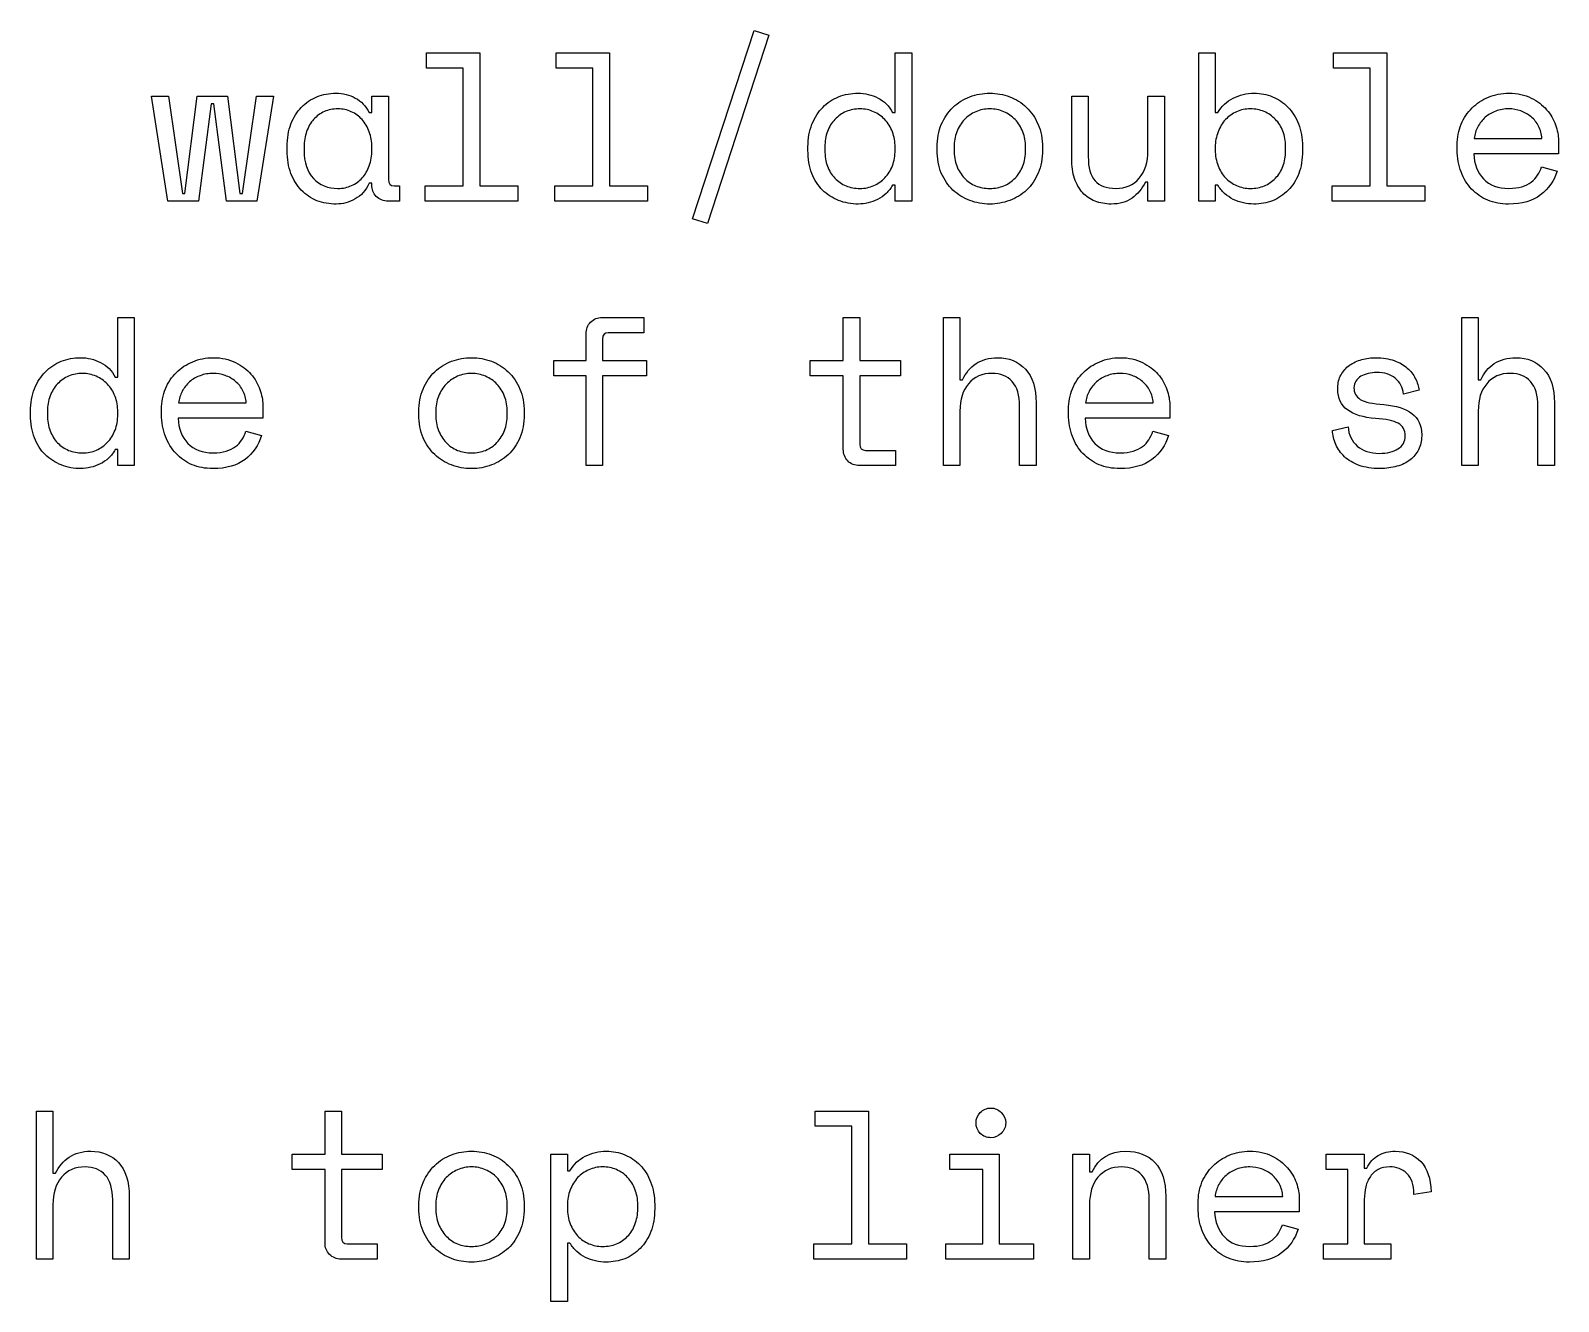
# Model space of a CAD drawing. Extents: x 0 to 841, y 0 to 662.
# Drawn here: x 300.29 to 330.84, y 626.25 to 651.68 of the extents above; entities that cross this region are included whole.
import ezdxf

# ---------------------------------------------------------------- set-up
doc = ezdxf.new("R2010")
doc.units = 0
doc.layers.get('0').update_dxf_attribs({"linetype": 'CONTINUOUS'})

msp = doc.modelspace()

# ---------------------------------------------------------------- linework, layer by layer
at = {"color": 7}
for points in [[(314.757801, 651.676331), (315.054134, 651.583197), (313.822234, 647.815532), (313.521668, 647.908665)], [(308.179202, 648.569065), (308.941202, 648.569065), (308.941202, 650.922798), (308.204602, 650.922798), (308.204602, 651.227598), (309.271402, 651.227598), (309.271402, 648.569065), (310.033402, 648.569065), (310.033402, 648.264265), (308.179202, 648.264265)], [(310.770002, 648.569065), (311.532002, 648.569065), (311.532002, 650.922798), (310.795402, 650.922798), (310.795402, 651.227598), (311.862201, 651.227598), (311.862201, 648.569065), (312.624201, 648.569065), (312.624201, 648.264265), (310.770002, 648.264265)], [(326.314771, 648.569065), (327.076771, 648.569065), (327.076771, 650.922798), (326.340171, 650.922798), (326.340171, 651.227598), (327.406971, 651.227598), (327.406971, 648.569065), (328.168971, 648.569065), (328.168971, 648.264265), (326.314771, 648.264265)], [(304.813703, 648.264265), (304.204103, 648.264265), (303.950104, 650.211598), (303.899304, 650.211598), (303.645304, 648.264265), (303.035704, 648.264265), (302.705504, 650.363998), (303.04417, 650.363998), (303.32357, 648.416665), (303.37437, 648.416665), (303.619904, 650.363998), (304.229503, 650.363998), (304.475037, 648.416665), (304.525837, 648.416665), (304.805237, 650.363998), (305.143903, 650.363998)], [(329.849604, 650.109998)], [(306.43507, 648.518265)], [(316.874467, 648.518265)], [(319.469499, 648.518265)], [(324.680705, 648.518265)], [(303.941637, 644.818333)], [(322.077206, 644.818333)], [(326.750804, 644.530466)], [(301.329671, 643.2266)], [(309.106302, 643.2266)]]:
    msp.add_lwpolyline(points, close=True, dxfattribs=at)
for points in [[(317.5264, 650.033798), (317.5772, 650.033798), (317.5772, 651.227598), (317.9074, 651.227598), (317.9074, 648.264265), (317.5772, 648.264265), (317.5772, 648.585998)], [(323.977972, 648.264265), (323.647772, 648.264265), (323.647772, 651.227598), (323.977972, 651.227598), (323.977972, 650.033798), (324.028772, 650.033798)], [(307.061603, 650.033798), (307.112403, 650.033798), (307.112403, 650.363998), (307.442603, 650.363998), (307.442603, 648.696065)], [(321.107773, 649.110931), (321.107773, 650.363998), (321.437972, 650.363998), (321.437972, 649.153265)], [(322.631772, 650.363998), (322.961972, 650.363998), (322.961972, 648.264265), (322.631772, 648.264265), (322.631772, 648.645265), (322.580972, 648.645265)], [(322.631772, 649.271798), (322.631772, 650.363998)], [(305.41907, 649.280265), (305.41907, 649.347998)], [(305.757736, 649.347998), (305.757736, 649.280265)], [(307.112403, 649.288731), (307.112403, 649.339531)], [(315.833067, 649.280265), (315.833067, 649.347998)], [(316.171734, 649.347998), (316.171734, 649.280265)], [(317.5772, 649.288731), (317.5772, 649.339531)], [(318.4154, 649.288731), (318.4154, 649.339531)], [(318.754066, 649.339531), (318.754066, 649.288731)], [(320.184933, 649.288731), (320.184933, 649.339531)], [(320.523599, 649.339531), (320.523599, 649.288731)], [(323.977972, 649.339531), (323.977972, 649.288731)], [(325.383438, 649.271798), (325.383438, 649.356465)], [(325.722105, 649.356465), (325.722105, 649.271798)], [(328.81667, 649.288731), (328.81667, 649.390331)], [(330.840203, 649.483465), (330.840203, 649.212531), (329.14687, 649.212531)], [(329.155337, 649.517331), (330.510003, 649.517331)], [(330.501537, 648.950065), (330.814803, 648.865398)], [(307.112403, 648.619865), (307.061603, 648.619865)], [(307.112403, 648.594465), (307.112403, 648.619865)], [(307.556903, 648.569065), (307.662736, 648.569065), (307.662736, 648.264265), (307.438369, 648.264265)], [(317.5772, 648.585998), (317.5264, 648.585998)], [(324.028772, 648.585998), (323.977972, 648.585998), (323.977972, 648.264265)], [(301.981604, 644.742133), (302.032404, 644.742133), (302.032404, 645.935932), (302.362604, 645.935932), (302.362604, 642.9726), (302.032404, 642.9726), (302.032404, 643.294333)], [(311.722501, 645.935932), (312.552235, 645.935932), (312.552235, 645.631132), (311.841035, 645.631132)], [(315.879634, 645.072333), (316.540034, 645.072333), (316.540034, 645.935932), (316.870233, 645.935932), (316.870233, 645.072333), (317.683033, 645.072333), (317.683033, 644.767533), (316.870233, 644.767533), (316.870233, 643.4044)], [(318.8726, 642.9726), (318.5424, 642.9726), (318.5424, 645.935932), (318.8726, 645.935932), (318.8726, 644.691333), (318.9234, 644.691333)], [(329.23577, 642.9726), (328.90557, 642.9726), (328.90557, 645.935932), (329.23577, 645.935932), (329.23577, 644.691333), (329.28657, 644.691333)], [(310.748835, 645.072333), (311.396535, 645.072333), (311.396535, 645.605732)], [(311.726735, 645.504132), (311.726735, 645.072333), (312.603035, 645.072333), (312.603035, 644.767533), (311.726735, 644.767533), (311.726735, 642.9726), (311.396535, 642.9726), (311.396535, 644.767533), (310.748835, 644.767533), (310.748835, 645.072333)], [(316.540034, 643.3028), (316.540034, 644.767533), (315.879634, 644.767533), (315.879634, 645.072333)], [(326.429071, 644.505066), (326.429071, 644.530466)], [(328.054671, 644.479666), (327.741404, 644.403466)], [(300.288271, 643.988599), (300.288271, 644.056333)], [(300.626938, 644.056333), (300.626938, 643.988599)], [(302.032404, 643.997066), (302.032404, 644.047866)], [(302.908704, 643.997066), (302.908704, 644.098666)], [(304.932237, 644.191799), (304.932237, 643.920866), (303.238904, 643.920866)], [(303.24737, 644.225666), (304.602037, 644.225666)], [(308.052202, 643.997066), (308.052202, 644.047866)], [(308.390869, 644.047866), (308.390869, 643.997066)], [(309.821735, 643.997066), (309.821735, 644.047866)], [(310.160402, 644.047866), (310.160402, 643.997066)], [(318.8726, 644.064799), (318.8726, 642.9726)], [(320.396599, 644.225666), (320.396599, 642.9726), (320.066399, 642.9726), (320.066399, 644.157933)], [(321.044273, 643.997066), (321.044273, 644.098666)], [(323.067805, 644.191799), (323.067805, 643.920866), (321.374472, 643.920866)], [(321.382939, 644.225666), (322.737605, 644.225666)], [(329.23577, 644.064799), (329.23577, 642.9726)], [(330.75977, 644.225666), (330.75977, 642.9726), (330.42957, 642.9726), (330.42957, 644.157933)], [(326.319004, 643.675333), (326.632271, 643.751533)], [(304.59357, 643.6584), (304.906837, 643.573733)], [(322.729139, 643.6584), (323.042405, 643.573733)], [(328.105471, 643.590666), (328.105471, 643.565266)], [(302.032404, 643.294333), (301.981604, 643.294333)], [(316.984533, 643.2774), (317.581433, 643.2774), (317.581433, 642.9726), (316.866, 642.9726)]]:
    msp.add_lwpolyline(points, dxfattribs=at)
at = {"color": 4}
for points in [[(300.737004, 627.097604), (300.406805, 627.097604), (300.406805, 630.060937), (300.737004, 630.060937), (300.737004, 628.816337), (300.787804, 628.816337)], [(305.516436, 629.197337), (306.176836, 629.197337), (306.176836, 630.060937), (306.507036, 630.060937), (306.507036, 629.197337), (307.319836, 629.197337), (307.319836, 628.892537), (306.507036, 628.892537), (306.507036, 627.529404)], [(306.176836, 627.427804), (306.176836, 628.892537), (305.516436, 628.892537), (305.516436, 629.197337)], [(311.024002, 626.250938), (310.693802, 626.250938), (310.693802, 629.197337), (311.024002, 629.197337), (311.024002, 628.867137), (311.074802, 628.867137)], [(321.463372, 627.097604), (321.133173, 627.097604), (321.133173, 629.197337), (321.463372, 629.197337), (321.463372, 628.841737), (321.514172, 628.841737)], [(326.958238, 628.291404), (326.958238, 627.402404), (327.491637, 627.402404), (327.491637, 627.097604), (326.145438, 627.097604), (326.145438, 627.402404), (326.628038, 627.402404), (326.628038, 628.892537), (326.196238, 628.892537), (326.196238, 629.197337)], [(326.196238, 629.197337), (326.958238, 629.197337), (326.958238, 628.917937), (327.009038, 628.917937)], [(300.737004, 628.189804), (300.737004, 627.097604)], [(302.261004, 628.35067), (302.261004, 627.097604), (301.930804, 627.097604), (301.930804, 628.282937)], [(308.052202, 628.12207), (308.052202, 628.17287)], [(308.390869, 628.17287), (308.390869, 628.12207)], [(309.821735, 628.12207), (309.821735, 628.17287)], [(310.160402, 628.17287), (310.160402, 628.12207)], [(311.024002, 628.17287), (311.024002, 628.12207)], [(312.429468, 628.105137), (312.429468, 628.189804)], [(312.768135, 628.189804), (312.768135, 628.105137)], [(321.463372, 628.189804), (321.463372, 627.097604)], [(322.987372, 628.35067), (322.987372, 627.097604), (322.657172, 627.097604), (322.657172, 628.282937)], [(323.635072, 628.12207), (323.635072, 628.22367)], [(325.658605, 628.316804), (325.658605, 628.04587), (323.965272, 628.04587)], [(323.973738, 628.35067), (325.328405, 628.35067)], [(328.295971, 628.443804), (327.948837, 628.393004)], [(325.319938, 627.783404), (325.633205, 627.698737)], [(306.621336, 627.402404), (307.218236, 627.402404), (307.218236, 627.097604), (306.502803, 627.097604)], [(311.074802, 627.419337), (311.024002, 627.419337), (311.024002, 626.250938)]]:
    msp.add_lwpolyline(points, dxfattribs=at)
for points in [[(315.9516, 627.402404), (316.7136, 627.402404), (316.7136, 629.756137), (315.977, 629.756137), (315.977, 630.060937), (317.0438, 630.060937), (317.0438, 627.402404), (317.8058, 627.402404), (317.8058, 627.097604), (315.9516, 627.097604)], [(319.194333, 629.82387)], [(318.5932, 627.402404), (319.329773, 627.402404), (319.329773, 628.892537), (318.6694, 628.892537), (318.6694, 629.197337), (319.659973, 629.197337), (319.659973, 627.402404), (320.345799, 627.402404), (320.345799, 627.097604), (318.5932, 627.097604)], [(324.668005, 628.943337)], [(309.106302, 627.351604)], [(311.726735, 627.351604)]]:
    msp.add_lwpolyline(points, close=True, dxfattribs=at)
at = {"color": 7}
for points in [[(305.702703, 650.139631), (305.793014, 650.232764), (305.897436, 650.30332), (306.01597, 650.351298)], [(306.01597, 650.351298), (306.134503, 650.399276), (306.260092, 650.423264), (306.392736, 650.423264)], [(306.392736, 650.423264), (306.53667, 650.423264), (306.666492, 650.390809), (306.782203, 650.325898)], [(306.782203, 650.325898), (306.900736, 650.263809), (306.993869, 650.166442), (307.061603, 650.033798)], [(316.1294, 650.139631), (316.219711, 650.232764), (316.325545, 650.30332), (316.4469, 650.351298)], [(316.4469, 650.351298), (316.568256, 650.399276), (316.696667, 650.423264), (316.832133, 650.423264)], [(316.832133, 650.423264), (316.976067, 650.423264), (317.110122, 650.390809), (317.2343, 650.325898)], [(317.2343, 650.325898), (317.3613, 650.263809), (317.458667, 650.166442), (317.5264, 650.033798)], [(318.7329, 650.139631), (318.831677, 650.232764), (318.944566, 650.30332), (319.071566, 650.351298)], [(319.071566, 650.351298), (319.198566, 650.399276), (319.331211, 650.423264), (319.469499, 650.423264)], [(319.469499, 650.423264), (319.607788, 650.423264), (319.740433, 650.399276), (319.867433, 650.351298)], [(319.867433, 650.351298), (319.994433, 650.30332), (320.10591, 650.232764), (320.201866, 650.139631)], [(324.028772, 650.033798), (324.102149, 650.160798), (324.203749, 650.256753), (324.333572, 650.321664)], [(324.333572, 650.321664), (324.463394, 650.389398), (324.604505, 650.423264), (324.756905, 650.423264)], [(324.756905, 650.423264), (324.886727, 650.423264), (325.009494, 650.399276), (325.125205, 650.351298)], [(325.125205, 650.351298), (325.240916, 650.30332), (325.342516, 650.234176), (325.430005, 650.143865)], [(329.113004, 650.126931), (329.206137, 650.220064), (329.314793, 650.292031), (329.43897, 650.342831)], [(329.43897, 650.342831), (329.56597, 650.396453), (329.702848, 650.423264), (329.849604, 650.423264)], [(329.849604, 650.423264), (330.021759, 650.423264), (330.169926, 650.390809), (330.294103, 650.325898)], [(330.294103, 650.325898), (330.421103, 650.263809), (330.524114, 650.186198), (330.603137, 650.093065)], [(305.49527, 649.805198), (305.54607, 649.937842), (305.615214, 650.04932), (305.702703, 650.139631)], [(305.948236, 649.898331), (305.88897, 649.83342), (305.842403, 649.752987), (305.808536, 649.657031)], [(306.164136, 650.054965), (306.082292, 650.018276), (306.010325, 649.966065), (305.948236, 649.898331)], [(306.43507, 650.109998), (306.336292, 650.109998), (306.245981, 650.091653), (306.164136, 650.054965)], [(306.701769, 650.050731), (306.619925, 650.090242), (306.531025, 650.109998), (306.43507, 650.109998)], [(306.917669, 649.894098), (306.858403, 649.961831), (306.786436, 650.014042), (306.701769, 650.050731)], [(307.061603, 649.648565), (307.027736, 649.74452), (306.979758, 649.826365), (306.917669, 649.894098)], [(315.9135, 649.800965), (315.967123, 649.936431), (316.039089, 650.04932), (316.1294, 650.139631)], [(316.3707, 649.898331), (316.308611, 649.830598), (316.259222, 649.750165), (316.222534, 649.657031)], [(316.595067, 650.054965), (316.5104, 650.018276), (316.435611, 649.966065), (316.3707, 649.898331)], [(316.874467, 650.109998), (316.775689, 650.109998), (316.682556, 650.091653), (316.595067, 650.054965)], [(317.1454, 650.050731), (317.060733, 650.090242), (316.970422, 650.109998), (316.874467, 650.109998)], [(317.369767, 649.894098), (317.307678, 649.961831), (317.232889, 650.014042), (317.1454, 650.050731)], [(317.522167, 649.648565), (317.485478, 649.74452), (317.434678, 649.826365), (317.369767, 649.894098)], [(318.50004, 649.796731), (318.559324, 649.932198), (318.636944, 650.046498), (318.7329, 650.139631)], [(318.9615, 649.894098), (318.896571, 649.826365), (318.845771, 649.74452), (318.8091, 649.648565)], [(319.190099, 650.050731), (319.102611, 650.014042), (319.026411, 649.961831), (318.9615, 649.894098)], [(319.469499, 650.109998), (319.370722, 650.109998), (319.277588, 650.090242), (319.190099, 650.050731)], [(319.748899, 650.050731), (319.66141, 650.090242), (319.568277, 650.109998), (319.469499, 650.109998)], [(319.977499, 649.894098), (319.912588, 649.961831), (319.836388, 650.014042), (319.748899, 650.050731)], [(320.129899, 649.648565), (320.09321, 649.74452), (320.04241, 649.826365), (319.977499, 649.894098)], [(320.201866, 650.139631), (320.300644, 650.046498), (320.378255, 649.932198), (320.434699, 649.796731)], [(324.181172, 649.894098), (324.119083, 649.826365), (324.069694, 649.74452), (324.033005, 649.648565)], [(324.405538, 650.050731), (324.320872, 650.014042), (324.246083, 649.961831), (324.181172, 649.894098)], [(324.680705, 650.109998), (324.581927, 650.109998), (324.490205, 650.090242), (324.405538, 650.050731)], [(324.955871, 650.054965), (324.871205, 650.091653), (324.779483, 650.109998), (324.680705, 650.109998)], [(325.180238, 649.898331), (325.118149, 649.966065), (325.04336, 650.018276), (324.955871, 650.054965)], [(325.328405, 649.661265), (325.294538, 649.754398), (325.245149, 649.83342), (325.180238, 649.898331)], [(325.430005, 650.143865), (325.520316, 650.053553), (325.590871, 649.942076), (325.641671, 649.809431)], [(328.89287, 649.800965), (328.946493, 649.927965), (329.01987, 650.03662), (329.113004, 650.126931)], [(329.37547, 649.940665), (329.316204, 649.887042), (329.266815, 649.823542), (329.227304, 649.750165)], [(329.587137, 650.063431), (329.508115, 650.035209), (329.437559, 649.994287), (329.37547, 649.940665)], [(329.849604, 650.109998), (329.75647, 650.109998), (329.668981, 650.094476), (329.587137, 650.063431)], [(330.08667, 650.067665), (330.01047, 650.095887), (329.931448, 650.109998), (329.849604, 650.109998)], [(330.294103, 649.949131), (330.234837, 649.999931), (330.165692, 650.039442), (330.08667, 650.067665)], [(330.44227, 649.762865), (330.405581, 649.836242), (330.356192, 649.898331), (330.294103, 649.949131)], [(330.603137, 650.093065), (330.684981, 649.999931), (330.744248, 649.898331), (330.780937, 649.788265)], [(305.41907, 649.347998), (305.41907, 649.520154), (305.44447, 649.672554), (305.49527, 649.805198)], [(305.808536, 649.657031), (305.77467, 649.563898), (305.757736, 649.460887), (305.757736, 649.347998)], [(307.112403, 649.339531), (307.112403, 649.45242), (307.095469, 649.555431), (307.061603, 649.648565)], [(315.833067, 649.347998), (315.833067, 649.517331), (315.859878, 649.66832), (315.9135, 649.800965)], [(316.222534, 649.657031), (316.188667, 649.563898), (316.171734, 649.460887), (316.171734, 649.347998)], [(317.5772, 649.339531), (317.5772, 649.45242), (317.558855, 649.555431), (317.522167, 649.648565)], [(318.4154, 649.339531), (318.4154, 649.511687), (318.443613, 649.664087), (318.50004, 649.796731)], [(318.8091, 649.648565), (318.772411, 649.555431), (318.754066, 649.45242), (318.754066, 649.339531)], [(320.184933, 649.339531), (320.184933, 649.45242), (320.166588, 649.555431), (320.129899, 649.648565)], [(320.434699, 649.796731), (320.493966, 649.664087), (320.523599, 649.511687), (320.523599, 649.339531)], [(324.033005, 649.648565), (323.996316, 649.555431), (323.977972, 649.45242), (323.977972, 649.339531)], [(325.383438, 649.356465), (325.383438, 649.469354), (325.365094, 649.570954), (325.328405, 649.661265)], [(325.641671, 649.809431), (325.695294, 649.676787), (325.722105, 649.525798), (325.722105, 649.356465)], [(328.81667, 649.390331), (328.81667, 649.537087), (328.84207, 649.673965), (328.89287, 649.800965)], [(329.227304, 649.750165), (329.190615, 649.679609), (329.166626, 649.601998), (329.155337, 649.517331)], [(330.510003, 649.517331), (330.504359, 649.607642), (330.481781, 649.689487), (330.44227, 649.762865)], [(330.780937, 649.788265), (330.820448, 649.678198), (330.840203, 649.576598), (330.840203, 649.483465)], [(305.49527, 648.818832), (305.44447, 648.951476), (305.41907, 649.105287), (305.41907, 649.280265)], [(305.757736, 649.280265), (305.757736, 649.040376), (305.819825, 648.852698), (305.944003, 648.717232)], [(307.061603, 648.971231), (307.095469, 649.067187), (307.112403, 649.17302), (307.112403, 649.288731)], [(315.909267, 648.818832), (315.858467, 648.954298), (315.833067, 649.108109), (315.833067, 649.280265)], [(316.171734, 649.280265), (316.171734, 649.161731), (316.188667, 649.055898), (316.222534, 648.962765)], [(317.522167, 648.971231), (317.558855, 649.067187), (317.5772, 649.17302), (317.5772, 649.288731)], [(318.50004, 648.823065), (318.443613, 648.958531), (318.4154, 649.113754), (318.4154, 649.288731)], [(318.754066, 649.288731), (318.754066, 649.170198), (318.772411, 649.062954), (318.8091, 648.966998)], [(320.129899, 648.966998), (320.166588, 649.062954), (320.184933, 649.170198), (320.184933, 649.288731)], [(320.523599, 649.288731), (320.523599, 649.113754), (320.493966, 648.958531), (320.434699, 648.823065)], [(322.458205, 648.721465), (322.573917, 648.859754), (322.631772, 649.043198), (322.631772, 649.271798)], [(323.977972, 649.288731), (323.977972, 649.17302), (323.996316, 649.067187), (324.033005, 648.971231)], [(325.328405, 648.958531), (325.365094, 649.051665), (325.383438, 649.156087), (325.383438, 649.271798)], [(325.722105, 649.271798), (325.722105, 649.099643), (325.696705, 648.947243), (325.645905, 648.814598)], [(328.89287, 648.848465), (328.84207, 648.981109), (328.81667, 649.127865), (328.81667, 649.288731)], [(306.921903, 648.729932), (306.981169, 648.797665), (307.027736, 648.878098), (307.061603, 648.971231)], [(316.222534, 648.962765), (316.259222, 648.869632), (316.308611, 648.789198), (316.3707, 648.721465)], [(317.369767, 648.729932), (317.434678, 648.797665), (317.485478, 648.878098), (317.522167, 648.971231)], [(318.8091, 648.966998), (318.845771, 648.873865), (318.896571, 648.793432), (318.9615, 648.725698)], [(319.977499, 648.725698), (320.04241, 648.793432), (320.09321, 648.873865), (320.129899, 648.966998)], [(321.162806, 648.717232), (321.126117, 648.83012), (321.107773, 648.961354), (321.107773, 649.110931)], [(321.437972, 649.153265), (321.437972, 648.933132), (321.483128, 648.772265), (321.573439, 648.670665)], [(324.033005, 648.971231), (324.069694, 648.878098), (324.119083, 648.797665), (324.181172, 648.729932)], [(325.180238, 648.721465), (325.245149, 648.786376), (325.294538, 648.865398), (325.328405, 648.958531)], [(329.14687, 649.212531), (329.155337, 649.003687), (329.220248, 648.835765), (329.341604, 648.708765)], [(330.421103, 648.780732), (330.45497, 648.834354), (330.481781, 648.890798), (330.501537, 648.950065)], [(305.702703, 648.480165), (305.615214, 648.573298), (305.54607, 648.686187), (305.49527, 648.818832)], [(305.944003, 648.717232), (306.071003, 648.584587), (306.234692, 648.518265), (306.43507, 648.518265)], [(306.706003, 648.573298), (306.790669, 648.609987), (306.862636, 648.662198), (306.921903, 648.729932)], [(307.061603, 648.619865), (306.993869, 648.478754), (306.899325, 648.374332), (306.777969, 648.306598)], [(307.442603, 648.696065), (307.442603, 648.611398), (307.480703, 648.569065), (307.556903, 648.569065)], [(316.125167, 648.484398), (316.034856, 648.574709), (315.962889, 648.686187), (315.909267, 648.818832)], [(316.3707, 648.721465), (316.435611, 648.656554), (316.5104, 648.605754), (316.595067, 648.569065)], [(317.149633, 648.573298), (317.2343, 648.609987), (317.307678, 648.662198), (317.369767, 648.729932)], [(318.7329, 648.484398), (318.636944, 648.577532), (318.559324, 648.69042), (318.50004, 648.823065)], [(318.9615, 648.725698), (319.026411, 648.657965), (319.1012, 648.605754), (319.185866, 648.569065)], [(319.748899, 648.569065), (319.836388, 648.605754), (319.912588, 648.657965), (319.977499, 648.725698)], [(320.434699, 648.823065), (320.378255, 648.69042), (320.302055, 648.577532), (320.206099, 648.484398)], [(321.323672, 648.433598), (321.255939, 648.509798), (321.202317, 648.604343), (321.162806, 648.717232)], [(321.573439, 648.670665), (321.66375, 648.569065), (321.802039, 648.518265), (321.988306, 648.518265)], [(321.988306, 648.518265), (322.188683, 648.518265), (322.345317, 648.585998), (322.458205, 648.721465)], [(322.580972, 648.645265), (322.513239, 648.509798), (322.424339, 648.402554), (322.314272, 648.323532)], [(324.181172, 648.729932), (324.246083, 648.662198), (324.320872, 648.609987), (324.405538, 648.573298)], [(324.960105, 648.569065), (325.044771, 648.605754), (325.118149, 648.656554), (325.180238, 648.721465)], [(325.645905, 648.814598), (325.595105, 648.681954), (325.524549, 648.570476), (325.434238, 648.480165)], [(329.104537, 648.505565), (329.014226, 648.60152), (328.94367, 648.71582), (328.89287, 648.848465)], [(329.341604, 648.708765), (329.462959, 648.581765), (329.632292, 648.518265), (329.849604, 648.518265)], [(330.107837, 648.552132), (330.181215, 648.574709), (330.243303, 648.605754), (330.294103, 648.645265)], [(330.294103, 648.645265), (330.347726, 648.684776), (330.390059, 648.729932), (330.421103, 648.780732)], [(330.814803, 648.865398), (330.755537, 648.670665), (330.64547, 648.511209), (330.484603, 648.387032)], [(306.01597, 648.272732), (305.897436, 648.320709), (305.793014, 648.389854), (305.702703, 648.480165)], [(306.43507, 648.518265), (306.533847, 648.518265), (306.624158, 648.536609), (306.706003, 648.573298)], [(307.201303, 648.357398), (307.142036, 648.419487), (307.112403, 648.498509), (307.112403, 648.594465)], [(307.438369, 648.264265), (307.342414, 648.264265), (307.263392, 648.295309), (307.201303, 648.357398)], [(316.4469, 648.276965), (316.325545, 648.324943), (316.2183, 648.394087), (316.125167, 648.484398)], [(316.595067, 648.569065), (316.679733, 648.535198), (316.772867, 648.518265), (316.874467, 648.518265)], [(316.874467, 648.518265), (316.973245, 648.518265), (317.064967, 648.536609), (317.149633, 648.573298)], [(317.395167, 648.416665), (317.344367, 648.368687), (317.287922, 648.329176), (317.225833, 648.298132)], [(317.5264, 648.585998), (317.492533, 648.521087), (317.448789, 648.464643), (317.395167, 648.416665)], [(319.067333, 648.276965), (318.940315, 648.324943), (318.828837, 648.394087), (318.7329, 648.484398)], [(319.185866, 648.569065), (319.273337, 648.535198), (319.367882, 648.518265), (319.469499, 648.518265)], [(319.469499, 648.518265), (319.571099, 648.518265), (319.664233, 648.535198), (319.748899, 648.569065)], [(320.206099, 648.484398), (320.110126, 648.394087), (319.997237, 648.324943), (319.867433, 648.276965)], [(321.573439, 648.264265), (321.477484, 648.300954), (321.394228, 648.357398), (321.323672, 648.433598)], [(322.314272, 648.323532), (322.204206, 648.244509), (322.064506, 648.204998), (321.895172, 648.204998)], [(324.164238, 648.416665), (324.110616, 648.464643), (324.065461, 648.521087), (324.028772, 648.585998)], [(324.337805, 648.298132), (324.275716, 648.331998), (324.217861, 648.371509), (324.164238, 648.416665)], [(324.405538, 648.573298), (324.490205, 648.536609), (324.581927, 648.518265), (324.680705, 648.518265)], [(324.680705, 648.518265), (324.782305, 648.518265), (324.875438, 648.535198), (324.960105, 648.569065)], [(325.434238, 648.480165), (325.346749, 648.389854), (325.243738, 648.320709), (325.125205, 648.272732)], [(329.42627, 648.281198), (329.302093, 648.334821), (329.194848, 648.409609), (329.104537, 648.505565)], [(330.484603, 648.387032), (330.326559, 648.265676), (330.11207, 648.204998), (329.841137, 648.204998)], [(329.849604, 648.518265), (329.948381, 648.518265), (330.034459, 648.529554), (330.107837, 648.552132)], [(306.401203, 648.204998), (306.262914, 648.204998), (306.134503, 648.227576), (306.01597, 648.272732)], [(306.777969, 648.306598), (306.659436, 648.238865), (306.533847, 648.204998), (306.401203, 648.204998)], [(316.8406, 648.204998), (316.699489, 648.204998), (316.568256, 648.228987), (316.4469, 648.276965)], [(317.035333, 648.230398), (316.9676, 648.213465), (316.902689, 648.204998), (316.8406, 648.204998)], [(317.225833, 648.298132), (317.166567, 648.267087), (317.103067, 648.244509), (317.035333, 648.230398)], [(319.469499, 648.204998), (319.328388, 648.204998), (319.194333, 648.228987), (319.067333, 648.276965)], [(319.867433, 648.276965), (319.740433, 648.228987), (319.607788, 648.204998), (319.469499, 648.204998)], [(321.895172, 648.204998), (321.779461, 648.204998), (321.672217, 648.224754), (321.573439, 648.264265)], [(324.541005, 648.230398), (324.470449, 648.244509), (324.402716, 648.267087), (324.337805, 648.298132)], [(324.748438, 648.204998), (324.680705, 648.204998), (324.61156, 648.213465), (324.541005, 648.230398)], [(325.125205, 648.272732), (325.006671, 648.227576), (324.881083, 648.204998), (324.748438, 648.204998)], [(329.841137, 648.204998), (329.691559, 648.204998), (329.55327, 648.230398), (329.42627, 648.281198)], [(311.485435, 645.842799), (311.547524, 645.904888), (311.626546, 645.935932), (311.722501, 645.935932)], [(311.396535, 645.605732), (311.396535, 645.701688), (311.426168, 645.78071), (311.485435, 645.842799)], [(311.841035, 645.631132), (311.764835, 645.631132), (311.726735, 645.588799), (311.726735, 645.504132)], [(300.584604, 644.847966), (300.674916, 644.941099), (300.780749, 645.011655), (300.902104, 645.059633)], [(300.902104, 645.059633), (301.02346, 645.10761), (301.151871, 645.131599), (301.287338, 645.131599)], [(301.287338, 645.131599), (301.431271, 645.131599), (301.565326, 645.099144), (301.689504, 645.034233)], [(301.689504, 645.034233), (301.816504, 644.972144), (301.913871, 644.874777), (301.981604, 644.742133)], [(303.205037, 644.835266), (303.29817, 644.928399), (303.406826, 645.000366), (303.531004, 645.051166)], [(303.531004, 645.051166), (303.658004, 645.104788), (303.794881, 645.131599), (303.941637, 645.131599)], [(303.941637, 645.131599), (304.113792, 645.131599), (304.261959, 645.099144), (304.386137, 645.034233)], [(304.386137, 645.034233), (304.513137, 644.972144), (304.616148, 644.894533), (304.69517, 644.801399)], [(308.369702, 644.847966), (308.46848, 644.941099), (308.581369, 645.011655), (308.708369, 645.059633)], [(308.708369, 645.059633), (308.835369, 645.10761), (308.968013, 645.131599), (309.106302, 645.131599)], [(309.106302, 645.131599), (309.244591, 645.131599), (309.377235, 645.10761), (309.504235, 645.059633)], [(309.504235, 645.059633), (309.631235, 645.011655), (309.742713, 644.941099), (309.838669, 644.847966)], [(318.9234, 644.691333), (318.988311, 644.826799), (319.078622, 644.934044), (319.194333, 645.013066)], [(319.194333, 645.013066), (319.312866, 645.092088), (319.456799, 645.131599), (319.626133, 645.131599)], [(319.626133, 645.131599), (319.854733, 645.131599), (320.039588, 645.055399), (320.180699, 644.902999)], [(321.340606, 644.835266), (321.433739, 644.928399), (321.542395, 645.000366), (321.666572, 645.051166)], [(321.666572, 645.051166), (321.793572, 645.104788), (321.93045, 645.131599), (322.077206, 645.131599)], [(322.077206, 645.131599), (322.249361, 645.131599), (322.397528, 645.099144), (322.521705, 645.034233)], [(322.521705, 645.034233), (322.648705, 644.972144), (322.751717, 644.894533), (322.830739, 644.801399)], [(326.492571, 644.788699), (326.534904, 644.864899), (326.591349, 644.928399), (326.661904, 644.979199)], [(326.661904, 644.979199), (326.735282, 645.029999), (326.817127, 645.068099), (326.907438, 645.093499)], [(326.907438, 645.093499), (326.997749, 645.118899), (327.092293, 645.131599), (327.191071, 645.131599)], [(327.191071, 645.131599), (327.32936, 645.131599), (327.450715, 645.111844), (327.555137, 645.072333)], [(327.555137, 645.072333), (327.65956, 645.035644), (327.747049, 644.986255), (327.817604, 644.924166)], [(329.28657, 644.691333), (329.351481, 644.826799), (329.441793, 644.934044), (329.557504, 645.013066)], [(329.557504, 645.013066), (329.676037, 645.092088), (329.81997, 645.131599), (329.989303, 645.131599)], [(329.989303, 645.131599), (330.217903, 645.131599), (330.402759, 645.055399), (330.54387, 644.902999)], [(300.368705, 644.509299), (300.422327, 644.644766), (300.494293, 644.757655), (300.584604, 644.847966)], [(301.050271, 644.763299), (300.965604, 644.72661), (300.890815, 644.674399), (300.825904, 644.606666)], [(301.329671, 644.818333), (301.230893, 644.818333), (301.13776, 644.799988), (301.050271, 644.763299)], [(301.600604, 644.759066), (301.515938, 644.798577), (301.425626, 644.818333), (301.329671, 644.818333)], [(301.824971, 644.602433), (301.762882, 644.670166), (301.688093, 644.722377), (301.600604, 644.759066)], [(302.984904, 644.509299), (303.038526, 644.636299), (303.111904, 644.744955), (303.205037, 644.835266)], [(303.467504, 644.648999), (303.408237, 644.595377), (303.358848, 644.531877), (303.319337, 644.458499)], [(303.67917, 644.771766), (303.600148, 644.743544), (303.529593, 644.702622), (303.467504, 644.648999)], [(303.941637, 644.818333), (303.848504, 644.818333), (303.761015, 644.80281), (303.67917, 644.771766)], [(304.178703, 644.775999), (304.102504, 644.804221), (304.023481, 644.818333), (303.941637, 644.818333)], [(304.386137, 644.657466), (304.32687, 644.708266), (304.257726, 644.747777), (304.178703, 644.775999)], [(304.534303, 644.471199), (304.497615, 644.544577), (304.448226, 644.606666), (304.386137, 644.657466)], [(304.69517, 644.801399), (304.777014, 644.708266), (304.836281, 644.606666), (304.87297, 644.496599)], [(308.136869, 644.505066), (308.196136, 644.640533), (308.273747, 644.754833), (308.369702, 644.847966)], [(308.826902, 644.759066), (308.739413, 644.722377), (308.663213, 644.670166), (308.598302, 644.602433)], [(309.106302, 644.818333), (309.007524, 644.818333), (308.914391, 644.798577), (308.826902, 644.759066)], [(309.385702, 644.759066), (309.298213, 644.798577), (309.20508, 644.818333), (309.106302, 644.818333)], [(309.614302, 644.602433), (309.549391, 644.670166), (309.473191, 644.722377), (309.385702, 644.759066)], [(309.838669, 644.847966), (309.937446, 644.754833), (310.015057, 644.640533), (310.071502, 644.505066)], [(319.516066, 644.818333), (319.315688, 644.818333), (319.157644, 644.749188), (319.041933, 644.610899)], [(319.918233, 644.653233), (319.819455, 644.763299), (319.685399, 644.818333), (319.516066, 644.818333)], [(320.066399, 644.157933), (320.066399, 644.378066), (320.01701, 644.543166), (319.918233, 644.653233)], [(320.180699, 644.902999), (320.324633, 644.753422), (320.396599, 644.527644), (320.396599, 644.225666)], [(321.120473, 644.509299), (321.174095, 644.636299), (321.247472, 644.744955), (321.340606, 644.835266)], [(321.603072, 644.648999), (321.543806, 644.595377), (321.494417, 644.531877), (321.454906, 644.458499)], [(321.814739, 644.771766), (321.735717, 644.743544), (321.665161, 644.702622), (321.603072, 644.648999)], [(322.077206, 644.818333), (321.984072, 644.818333), (321.896583, 644.80281), (321.814739, 644.771766)], [(322.314272, 644.775999), (322.238072, 644.804221), (322.15905, 644.818333), (322.077206, 644.818333)], [(322.521705, 644.657466), (322.462439, 644.708266), (322.393294, 644.747777), (322.314272, 644.775999)], [(322.669872, 644.471199), (322.633183, 644.544577), (322.583794, 644.606666), (322.521705, 644.657466)], [(322.830739, 644.801399), (322.912583, 644.708266), (322.97185, 644.606666), (323.008539, 644.496599)], [(326.429071, 644.530466), (326.429071, 644.629244), (326.450238, 644.715322), (326.492571, 644.788699)], [(326.788904, 644.661699), (326.763504, 644.62501), (326.750804, 644.581266), (326.750804, 644.530466)], [(326.890504, 644.759066), (326.848171, 644.733666), (326.814304, 644.70121), (326.788904, 644.661699)], [(327.034438, 644.814099), (326.980815, 644.80281), (326.932838, 644.784466), (326.890504, 644.759066)], [(327.208004, 644.835266), (327.148738, 644.835266), (327.090882, 644.82821), (327.034438, 644.814099)], [(327.576304, 644.720966), (327.483171, 644.797166), (327.360404, 644.835266), (327.208004, 644.835266)], [(327.741404, 644.403466), (327.727293, 644.538933), (327.67226, 644.644766), (327.576304, 644.720966)], [(327.817604, 644.924166), (327.88816, 644.864899), (327.941782, 644.795755), (327.978471, 644.716733)], [(327.978471, 644.716733), (328.017982, 644.63771), (328.043382, 644.558688), (328.054671, 644.479666)], [(329.879237, 644.818333), (329.678859, 644.818333), (329.520815, 644.749188), (329.405104, 644.610899)], [(330.281403, 644.653233), (330.182626, 644.763299), (330.04857, 644.818333), (329.879237, 644.818333)], [(330.42957, 644.157933), (330.42957, 644.378066), (330.380181, 644.543166), (330.281403, 644.653233)], [(330.54387, 644.902999), (330.687803, 644.753422), (330.75977, 644.527644), (330.75977, 644.225666)], [(300.288271, 644.056333), (300.288271, 644.225666), (300.315082, 644.376655), (300.368705, 644.509299)], [(300.677738, 644.365366), (300.643871, 644.272233), (300.626938, 644.169222), (300.626938, 644.056333)], [(300.825904, 644.606666), (300.763816, 644.538933), (300.714427, 644.458499), (300.677738, 644.365366)], [(301.977371, 644.356899), (301.940682, 644.452855), (301.889882, 644.534699), (301.824971, 644.602433)], [(302.032404, 644.047866), (302.032404, 644.160755), (302.01406, 644.263766), (301.977371, 644.356899)], [(302.908704, 644.098666), (302.908704, 644.245422), (302.934104, 644.382299), (302.984904, 644.509299)], [(303.319337, 644.458499), (303.282648, 644.387944), (303.258659, 644.310333), (303.24737, 644.225666)], [(304.602037, 644.225666), (304.596392, 644.315977), (304.573815, 644.397822), (304.534303, 644.471199)], [(304.87297, 644.496599), (304.912481, 644.386533), (304.932237, 644.284933), (304.932237, 644.191799)], [(308.052202, 644.047866), (308.052202, 644.220022), (308.080425, 644.372422), (308.136869, 644.505066)], [(308.445902, 644.356899), (308.409213, 644.263766), (308.390869, 644.160755), (308.390869, 644.047866)], [(308.598302, 644.602433), (308.533391, 644.534699), (308.482591, 644.452855), (308.445902, 644.356899)], [(309.766702, 644.356899), (309.730013, 644.452855), (309.679213, 644.534699), (309.614302, 644.602433)], [(309.821735, 644.047866), (309.821735, 644.160755), (309.803391, 644.263766), (309.766702, 644.356899)], [(310.071502, 644.505066), (310.130769, 644.372422), (310.160402, 644.220022), (310.160402, 644.047866)], [(319.041933, 644.610899), (318.929044, 644.475433), (318.8726, 644.293399), (318.8726, 644.064799)], [(321.044273, 644.098666), (321.044273, 644.245422), (321.069673, 644.382299), (321.120473, 644.509299)], [(321.454906, 644.458499), (321.418217, 644.387944), (321.394228, 644.310333), (321.382939, 644.225666)], [(322.737605, 644.225666), (322.731961, 644.315977), (322.709383, 644.397822), (322.669872, 644.471199)], [(323.008539, 644.496599), (323.04805, 644.386533), (323.067805, 644.284933), (323.067805, 644.191799)], [(326.623804, 644.085966), (326.493982, 644.181922), (326.429071, 644.321622), (326.429071, 644.505066)], [(326.750804, 644.530466), (326.750804, 644.428866), (326.793138, 644.351255), (326.877804, 644.297633)], [(329.405104, 644.610899), (329.292215, 644.475433), (329.23577, 644.293399), (329.23577, 644.064799)], [(327.182604, 643.916633), (326.939893, 643.933566), (326.753627, 643.990011), (326.623804, 644.085966)], [(326.877804, 644.297633), (326.965293, 644.244011), (327.123338, 644.208733), (327.351938, 644.191799)], [(327.351938, 644.191799), (327.597471, 644.172044), (327.783737, 644.112777), (327.910737, 644.013999)], [(300.364471, 643.527166), (300.313671, 643.662633), (300.288271, 643.816444), (300.288271, 643.988599)], [(300.626938, 643.988599), (300.626938, 643.870066), (300.643871, 643.764233), (300.677738, 643.6711)], [(301.977371, 643.679566), (302.01406, 643.775522), (302.032404, 643.881355), (302.032404, 643.997066)], [(302.984904, 643.5568), (302.934104, 643.689444), (302.908704, 643.8362), (302.908704, 643.997066)], [(303.238904, 643.920866), (303.24737, 643.712022), (303.312282, 643.5441), (303.433637, 643.4171)], [(308.136869, 643.5314), (308.080425, 643.666866), (308.052202, 643.822088), (308.052202, 643.997066)], [(308.390869, 643.997066), (308.390869, 643.878533), (308.409213, 643.771288), (308.445902, 643.675333)], [(309.766702, 643.675333), (309.803391, 643.771288), (309.821735, 643.878533), (309.821735, 643.997066)], [(310.160402, 643.997066), (310.160402, 643.822088), (310.130769, 643.666866), (310.071502, 643.5314)], [(321.120473, 643.5568), (321.069673, 643.689444), (321.044273, 643.8362), (321.044273, 643.997066)], [(321.374472, 643.920866), (321.382939, 643.712022), (321.44785, 643.5441), (321.569206, 643.4171)], [(326.632271, 643.751533), (326.646382, 643.590666), (326.708471, 643.460844), (326.818538, 643.362066)], [(327.635571, 643.819266), (327.542437, 643.870066), (327.391449, 643.902522), (327.182604, 643.916633)], [(327.775271, 643.565266), (327.775271, 643.6838), (327.728704, 643.768466), (327.635571, 643.819266)], [(327.910737, 644.013999), (328.04056, 643.918044), (328.105471, 643.776933), (328.105471, 643.590666)], [(300.580371, 643.192733), (300.49006, 643.283044), (300.418093, 643.394522), (300.364471, 643.527166)], [(300.677738, 643.6711), (300.714427, 643.577966), (300.763816, 643.497533), (300.825904, 643.4298)], [(300.825904, 643.4298), (300.890815, 643.364889), (300.965604, 643.314089), (301.050271, 643.2774)], [(301.604838, 643.281633), (301.689504, 643.318322), (301.762882, 643.370533), (301.824971, 643.438266)], [(301.824971, 643.438266), (301.889882, 643.506), (301.940682, 643.586433), (301.977371, 643.679566)], [(303.19657, 643.2139), (303.106259, 643.309855), (303.035704, 643.424155), (302.984904, 643.5568)], [(304.386137, 643.3536), (304.439759, 643.393111), (304.482092, 643.438266), (304.513137, 643.489066)], [(304.513137, 643.489066), (304.547003, 643.542689), (304.573815, 643.599133), (304.59357, 643.6584)], [(304.906837, 643.573733), (304.84757, 643.379), (304.737503, 643.219544), (304.576637, 643.095366)], [(308.369702, 643.192733), (308.273747, 643.285866), (308.196136, 643.398755), (308.136869, 643.5314)], [(308.445902, 643.675333), (308.482591, 643.5822), (308.533391, 643.501766), (308.598302, 643.434033)], [(308.598302, 643.434033), (308.663213, 643.3663), (308.738002, 643.314089), (308.822669, 643.2774)], [(309.385702, 643.2774), (309.473191, 643.314089), (309.549391, 643.3663), (309.614302, 643.434033)], [(309.614302, 643.434033), (309.679213, 643.501766), (309.730013, 643.5822), (309.766702, 643.675333)], [(310.071502, 643.5314), (310.015057, 643.398755), (309.938858, 643.285866), (309.842902, 643.192733)], [(321.332139, 643.2139), (321.241828, 643.309855), (321.171272, 643.424155), (321.120473, 643.5568)], [(322.521705, 643.3536), (322.575328, 643.393111), (322.617661, 643.438266), (322.648705, 643.489066)], [(322.648705, 643.489066), (322.682572, 643.542689), (322.709383, 643.599133), (322.729139, 643.6584)], [(323.042405, 643.573733), (322.983139, 643.379), (322.873072, 643.219544), (322.712205, 643.095366)], [(326.386738, 643.395933), (326.347227, 643.489066), (326.324649, 643.5822), (326.319004, 643.675333)], [(327.631337, 643.307033), (327.727293, 643.369122), (327.775271, 643.4552), (327.775271, 643.565266)], [(328.105471, 643.565266), (328.105471, 643.463666), (328.084304, 643.371944), (328.041971, 643.2901)], [(300.902104, 642.9853), (300.780749, 643.033278), (300.673504, 643.102422), (300.580371, 643.192733)], [(301.050271, 643.2774), (301.134938, 643.243533), (301.228071, 643.2266), (301.329671, 643.2266)], [(301.329671, 643.2266), (301.428449, 643.2266), (301.520171, 643.244944), (301.604838, 643.281633)], [(301.850371, 643.125), (301.799571, 643.077022), (301.743126, 643.037511), (301.681037, 643.006466)], [(301.981604, 643.294333), (301.947737, 643.229422), (301.903993, 643.172977), (301.850371, 643.125)], [(303.518304, 642.989533), (303.394126, 643.043155), (303.286882, 643.117944), (303.19657, 643.2139)], [(303.433637, 643.4171), (303.554993, 643.2901), (303.724326, 643.2266), (303.941637, 643.2266)], [(303.941637, 643.2266), (304.040415, 643.2266), (304.126492, 643.237889), (304.19987, 643.260466)], [(304.19987, 643.260466), (304.273248, 643.283044), (304.335337, 643.314089), (304.386137, 643.3536)], [(308.704136, 642.9853), (308.577136, 643.033278), (308.465658, 643.102422), (308.369702, 643.192733)], [(308.822669, 643.2774), (308.910158, 643.243533), (309.004702, 643.2266), (309.106302, 643.2266)], [(309.106302, 643.2266), (309.207902, 643.2266), (309.301035, 643.243533), (309.385702, 643.2774)], [(309.842902, 643.192733), (309.746946, 643.102422), (309.634058, 643.033278), (309.504235, 642.9853)], [(316.628934, 643.065733), (316.569667, 643.127822), (316.540034, 643.206844), (316.540034, 643.3028)], [(316.870233, 643.4044), (316.870233, 643.319733), (316.908333, 643.2774), (316.984533, 643.2774)], [(321.653872, 642.989533), (321.529695, 643.043155), (321.42245, 643.117944), (321.332139, 643.2139)], [(321.569206, 643.4171), (321.690561, 643.2901), (321.859895, 643.2266), (322.077206, 643.2266)], [(322.077206, 643.2266), (322.175983, 643.2266), (322.262061, 643.237889), (322.335439, 643.260466)], [(322.335439, 643.260466), (322.408817, 643.283044), (322.470905, 643.314089), (322.521705, 643.3536)], [(326.560304, 643.1504), (326.484104, 643.223777), (326.426249, 643.305622), (326.386738, 643.395933)], [(326.852404, 642.976833), (326.736693, 643.021989), (326.639327, 643.079844), (326.560304, 643.1504)], [(326.818538, 643.362066), (326.928604, 643.266111), (327.07536, 643.218133), (327.258804, 643.218133)], [(327.258804, 643.218133), (327.414026, 643.218133), (327.538204, 643.247766), (327.631337, 643.307033)], [(328.041971, 643.2901), (328.00246, 643.211077), (327.946015, 643.143344), (327.872637, 643.0869)], [(301.295804, 642.913333), (301.154693, 642.913333), (301.02346, 642.937322), (300.902104, 642.9853)], [(301.490538, 642.938733), (301.422804, 642.9218), (301.357893, 642.913333), (301.295804, 642.913333)], [(301.681037, 643.006466), (301.621771, 642.975422), (301.558271, 642.952844), (301.490538, 642.938733)], [(303.93317, 642.913333), (303.783592, 642.913333), (303.645304, 642.938733), (303.518304, 642.989533)], [(304.576637, 643.095366), (304.418592, 642.974011), (304.204103, 642.913333), (303.93317, 642.913333)], [(309.106302, 642.913333), (308.965191, 642.913333), (308.831136, 642.937322), (308.704136, 642.9853)], [(309.504235, 642.9853), (309.377235, 642.937322), (309.244591, 642.913333), (309.106302, 642.913333)], [(316.866, 642.9726), (316.770045, 642.9726), (316.691022, 643.003644), (316.628934, 643.065733)], [(322.068739, 642.913333), (321.919161, 642.913333), (321.780872, 642.938733), (321.653872, 642.989533)], [(322.712205, 643.095366), (322.554161, 642.974011), (322.339672, 642.913333), (322.068739, 642.913333)], [(327.275738, 642.913333), (327.112049, 642.913333), (326.970938, 642.9345), (326.852404, 642.976833)], [(327.610171, 642.9599), (327.508571, 642.928855), (327.397093, 642.913333), (327.275738, 642.913333)], [(327.872637, 643.0869), (327.802082, 643.030455), (327.714593, 642.988122), (327.610171, 642.9599)]]:
    msp.add_open_spline(points, degree=3, dxfattribs=at)
at = {"color": 4}
for points in [[(319.194333, 629.82387), (319.194333, 629.905714), (319.222555, 629.974859), (319.278999, 630.031303)], [(319.278999, 630.031303), (319.338266, 630.09057), (319.408822, 630.120203), (319.490666, 630.120203)], [(319.490666, 630.120203), (319.57251, 630.120203), (319.641655, 630.09057), (319.698099, 630.031303)], [(319.698099, 630.031303), (319.757366, 629.974859), (319.786999, 629.905714), (319.786999, 629.82387)], [(319.278999, 629.612203), (319.222555, 629.67147), (319.194333, 629.742026), (319.194333, 629.82387)], [(319.786999, 629.82387), (319.786999, 629.742026), (319.757366, 629.67147), (319.698099, 629.612203)], [(319.490666, 629.527537), (319.408822, 629.527537), (319.338266, 629.555759), (319.278999, 629.612203)], [(319.698099, 629.612203), (319.641655, 629.555759), (319.57251, 629.527537), (319.490666, 629.527537)], [(300.787804, 628.816337), (300.852715, 628.951804), (300.943027, 629.059048), (301.058738, 629.13807)], [(301.058738, 629.13807), (301.177271, 629.217092), (301.321204, 629.256603), (301.490538, 629.256603)], [(301.490538, 629.256603), (301.719137, 629.256603), (301.903993, 629.180403), (302.045104, 629.028003)], [(308.369702, 628.97297), (308.46848, 629.066103), (308.581369, 629.136659), (308.708369, 629.184637)], [(308.708369, 629.184637), (308.835369, 629.232615), (308.968013, 629.256603), (309.106302, 629.256603)], [(309.106302, 629.256603), (309.244591, 629.256603), (309.377235, 629.232615), (309.504235, 629.184637)], [(309.504235, 629.184637), (309.631235, 629.136659), (309.742713, 629.066103), (309.838669, 628.97297)], [(311.074802, 628.867137), (311.148179, 628.994137), (311.249779, 629.090092), (311.379602, 629.155003)], [(311.379602, 629.155003), (311.509424, 629.222737), (311.650535, 629.256603), (311.802935, 629.256603)], [(311.802935, 629.256603), (311.932757, 629.256603), (312.055524, 629.232615), (312.171235, 629.184637)], [(312.171235, 629.184637), (312.286946, 629.136659), (312.388546, 629.067515), (312.476035, 628.977204)], [(321.514172, 628.841737), (321.643995, 629.118315), (321.869772, 629.256603), (322.191506, 629.256603)], [(322.191506, 629.256603), (322.434217, 629.256603), (322.627539, 629.180403), (322.771472, 629.028003)], [(323.931405, 628.96027), (324.024538, 629.053403), (324.133194, 629.12537), (324.257372, 629.17617)], [(324.257372, 629.17617), (324.384372, 629.229792), (324.521249, 629.256603), (324.668005, 629.256603)], [(324.668005, 629.256603), (324.84016, 629.256603), (324.988327, 629.224148), (325.112505, 629.159237)], [(325.112505, 629.159237), (325.239505, 629.097148), (325.342516, 629.019537), (325.421538, 628.926404)], [(327.009038, 628.917937), (327.06266, 629.033648), (327.13886, 629.118315), (327.237638, 629.171937)], [(327.237638, 629.171937), (327.336415, 629.228381), (327.449304, 629.256603), (327.576304, 629.256603)], [(327.576304, 629.256603), (327.787971, 629.256603), (327.958715, 629.187459), (328.088537, 629.04917)], [(301.380471, 628.943337), (301.180093, 628.943337), (301.022049, 628.874192), (300.906338, 628.735904)], [(301.782637, 628.778237), (301.68386, 628.888304), (301.549804, 628.943337), (301.380471, 628.943337)], [(301.930804, 628.282937), (301.930804, 628.50307), (301.881415, 628.66817), (301.782637, 628.778237)], [(302.045104, 629.028003), (302.189037, 628.878426), (302.261004, 628.652648), (302.261004, 628.35067)], [(308.136869, 628.63007), (308.196136, 628.765537), (308.273747, 628.879837), (308.369702, 628.97297)], [(308.826902, 628.88407), (308.739413, 628.847381), (308.663213, 628.79517), (308.598302, 628.727437)], [(309.106302, 628.943337), (309.007524, 628.943337), (308.914391, 628.923581), (308.826902, 628.88407)], [(309.385702, 628.88407), (309.298213, 628.923581), (309.20508, 628.943337), (309.106302, 628.943337)], [(309.614302, 628.727437), (309.549391, 628.79517), (309.473191, 628.847381), (309.385702, 628.88407)], [(309.838669, 628.97297), (309.937446, 628.879837), (310.015057, 628.765537), (310.071502, 628.63007)], [(311.451568, 628.88407), (311.366902, 628.847381), (311.292113, 628.79517), (311.227202, 628.727437)], [(311.726735, 628.943337), (311.627957, 628.943337), (311.536235, 628.923581), (311.451568, 628.88407)], [(312.001901, 628.888304), (311.917235, 628.924992), (311.825513, 628.943337), (311.726735, 628.943337)], [(312.226268, 628.73167), (312.164179, 628.799404), (312.08939, 628.851615), (312.001901, 628.888304)], [(312.476035, 628.977204), (312.566346, 628.886892), (312.636901, 628.775415), (312.687701, 628.64277)], [(322.106839, 628.943337), (321.906461, 628.943337), (321.748417, 628.874192), (321.632706, 628.735904)], [(322.509005, 628.778237), (322.410228, 628.888304), (322.276172, 628.943337), (322.106839, 628.943337)], [(322.657172, 628.282937), (322.657172, 628.50307), (322.607783, 628.66817), (322.509005, 628.778237)], [(322.771472, 629.028003), (322.915405, 628.878426), (322.987372, 628.652648), (322.987372, 628.35067)], [(323.711272, 628.634304), (323.764894, 628.761304), (323.838272, 628.869959), (323.931405, 628.96027)], [(324.193872, 628.774004), (324.134605, 628.720381), (324.085216, 628.656881), (324.045705, 628.583504)], [(324.405538, 628.89677), (324.326516, 628.868548), (324.255961, 628.827626), (324.193872, 628.774004)], [(324.668005, 628.943337), (324.574872, 628.943337), (324.487383, 628.927815), (324.405538, 628.89677)], [(324.905072, 628.901004), (324.828872, 628.929226), (324.749849, 628.943337), (324.668005, 628.943337)], [(325.112505, 628.78247), (325.053238, 628.83327), (324.984094, 628.872781), (324.905072, 628.901004)], [(325.260671, 628.596204), (325.223983, 628.669581), (325.174594, 628.73167), (325.112505, 628.78247)], [(325.421538, 628.926404), (325.503382, 628.83327), (325.562649, 628.73167), (325.599338, 628.621604)], [(327.237638, 628.892537), (327.175549, 628.85867), (327.123338, 628.812104), (327.081004, 628.752837)], [(327.466237, 628.943337), (327.378749, 628.943337), (327.302549, 628.926404), (327.237638, 628.892537)], [(327.809137, 628.812104), (327.716004, 628.899592), (327.601704, 628.943337), (327.466237, 628.943337)], [(327.948837, 628.393004), (327.948837, 628.587737), (327.902271, 628.727437), (327.809137, 628.812104)], [(328.088537, 629.04917), (328.21836, 628.910881), (328.287504, 628.709092), (328.295971, 628.443804)], [(300.906338, 628.735904), (300.793449, 628.600437), (300.737004, 628.418404), (300.737004, 628.189804)], [(308.052202, 628.17287), (308.052202, 628.345026), (308.080425, 628.497426), (308.136869, 628.63007)], [(308.445902, 628.481904), (308.409213, 628.38877), (308.390869, 628.285759), (308.390869, 628.17287)], [(308.598302, 628.727437), (308.533391, 628.659704), (308.482591, 628.577859), (308.445902, 628.481904)], [(309.766702, 628.481904), (309.730013, 628.577859), (309.679213, 628.659704), (309.614302, 628.727437)], [(309.821735, 628.17287), (309.821735, 628.285759), (309.803391, 628.38877), (309.766702, 628.481904)], [(310.071502, 628.63007), (310.130769, 628.497426), (310.160402, 628.345026), (310.160402, 628.17287)], [(311.079035, 628.481904), (311.042346, 628.38877), (311.024002, 628.285759), (311.024002, 628.17287)], [(311.227202, 628.727437), (311.165113, 628.659704), (311.115724, 628.577859), (311.079035, 628.481904)], [(312.374435, 628.494604), (312.340568, 628.587737), (312.291179, 628.666759), (312.226268, 628.73167)], [(312.429468, 628.189804), (312.429468, 628.302693), (312.411124, 628.404293), (312.374435, 628.494604)], [(312.687701, 628.64277), (312.741323, 628.510126), (312.768135, 628.359137), (312.768135, 628.189804)], [(321.632706, 628.735904), (321.519817, 628.600437), (321.463372, 628.418404), (321.463372, 628.189804)], [(323.635072, 628.22367), (323.635072, 628.370426), (323.660472, 628.507304), (323.711272, 628.634304)], [(324.045705, 628.583504), (324.009016, 628.512948), (323.985027, 628.435337), (323.973738, 628.35067)], [(325.328405, 628.35067), (325.32276, 628.440981), (325.300183, 628.522826), (325.260671, 628.596204)], [(325.599338, 628.621604), (325.638849, 628.511537), (325.658605, 628.409937), (325.658605, 628.316804)], [(326.987871, 628.545404), (326.968115, 628.466381), (326.958238, 628.381715), (326.958238, 628.291404)], [(327.081004, 628.752837), (327.038671, 628.69357), (327.007626, 628.624426), (326.987871, 628.545404)], [(308.136869, 627.656404), (308.080425, 627.79187), (308.052202, 627.947093), (308.052202, 628.12207)], [(308.390869, 628.12207), (308.390869, 628.003537), (308.409213, 627.896293), (308.445902, 627.800337)], [(309.766702, 627.800337), (309.803391, 627.896293), (309.821735, 628.003537), (309.821735, 628.12207)], [(310.160402, 628.12207), (310.160402, 627.947093), (310.130769, 627.79187), (310.071502, 627.656404)], [(311.024002, 628.12207), (311.024002, 628.006359), (311.042346, 627.900526), (311.079035, 627.80457)], [(312.374435, 627.79187), (312.411124, 627.885004), (312.429468, 627.989426), (312.429468, 628.105137)], [(312.768135, 628.105137), (312.768135, 627.932982), (312.742735, 627.780582), (312.691935, 627.647937)], [(323.711272, 627.681804), (323.660472, 627.814448), (323.635072, 627.961204), (323.635072, 628.12207)], [(323.965272, 628.04587), (323.973738, 627.837026), (324.03865, 627.669104), (324.160005, 627.542104)], [(308.369702, 627.317737), (308.273747, 627.410871), (308.196136, 627.523759), (308.136869, 627.656404)], [(308.445902, 627.800337), (308.482591, 627.707204), (308.533391, 627.626771), (308.598302, 627.559037)], [(308.598302, 627.559037), (308.663213, 627.491304), (308.738002, 627.439093), (308.822669, 627.402404)], [(309.385702, 627.402404), (309.473191, 627.439093), (309.549391, 627.491304), (309.614302, 627.559037)], [(309.614302, 627.559037), (309.679213, 627.626771), (309.730013, 627.707204), (309.766702, 627.800337)], [(310.071502, 627.656404), (310.015057, 627.523759), (309.938858, 627.410871), (309.842902, 627.317737)], [(311.079035, 627.80457), (311.115724, 627.711437), (311.165113, 627.631004), (311.227202, 627.563271)], [(311.227202, 627.563271), (311.292113, 627.495537), (311.366902, 627.443326), (311.451568, 627.406637)], [(312.006135, 627.402404), (312.090801, 627.439093), (312.164179, 627.489893), (312.226268, 627.554804)], [(312.226268, 627.554804), (312.291179, 627.619715), (312.340568, 627.698737), (312.374435, 627.79187)], [(312.691935, 627.647937), (312.641135, 627.515293), (312.570579, 627.403815), (312.480268, 627.313504)], [(323.922938, 627.338904), (323.832627, 627.434859), (323.762072, 627.549159), (323.711272, 627.681804)], [(324.160005, 627.542104), (324.281361, 627.415104), (324.450694, 627.351604), (324.668005, 627.351604)], [(325.112505, 627.478604), (325.166127, 627.518115), (325.20846, 627.563271), (325.239505, 627.614071)], [(325.239505, 627.614071), (325.273371, 627.667693), (325.300183, 627.724137), (325.319938, 627.783404)], [(325.633205, 627.698737), (325.573938, 627.504004), (325.463871, 627.344548), (325.303005, 627.220371)], [(306.265736, 627.190737), (306.20647, 627.252826), (306.176836, 627.331848), (306.176836, 627.427804)], [(306.507036, 627.529404), (306.507036, 627.444737), (306.545136, 627.402404), (306.621336, 627.402404)], [(308.704136, 627.110304), (308.577136, 627.158282), (308.465658, 627.227426), (308.369702, 627.317737)], [(308.822669, 627.402404), (308.910158, 627.368537), (309.004702, 627.351604), (309.106302, 627.351604)], [(309.106302, 627.351604), (309.207902, 627.351604), (309.301035, 627.368537), (309.385702, 627.402404)], [(309.842902, 627.317737), (309.746946, 627.227426), (309.634058, 627.158282), (309.504235, 627.110304)], [(311.210268, 627.250004), (311.156646, 627.297982), (311.111491, 627.354426), (311.074802, 627.419337)], [(311.383835, 627.131471), (311.321746, 627.165337), (311.26389, 627.204848), (311.210268, 627.250004)], [(311.451568, 627.406637), (311.536235, 627.369948), (311.627957, 627.351604), (311.726735, 627.351604)], [(311.726735, 627.351604), (311.828335, 627.351604), (311.921468, 627.368537), (312.006135, 627.402404)], [(312.480268, 627.313504), (312.392779, 627.223193), (312.289768, 627.154048), (312.171235, 627.106071)], [(324.244672, 627.114537), (324.120494, 627.16816), (324.01325, 627.242948), (323.922938, 627.338904)], [(324.668005, 627.351604), (324.766783, 627.351604), (324.85286, 627.362893), (324.926238, 627.385471)], [(324.926238, 627.385471), (324.999616, 627.408048), (325.061705, 627.439093), (325.112505, 627.478604)], [(306.502803, 627.097604), (306.406847, 627.097604), (306.327825, 627.128648), (306.265736, 627.190737)], [(309.106302, 627.038337), (308.965191, 627.038337), (308.831136, 627.062326), (308.704136, 627.110304)], [(309.504235, 627.110304), (309.377235, 627.062326), (309.244591, 627.038337), (309.106302, 627.038337)], [(311.587035, 627.063737), (311.516479, 627.077848), (311.448746, 627.100426), (311.383835, 627.131471)], [(311.794468, 627.038337), (311.726735, 627.038337), (311.65759, 627.046804), (311.587035, 627.063737)], [(312.171235, 627.106071), (312.052701, 627.060915), (311.927113, 627.038337), (311.794468, 627.038337)], [(324.659538, 627.038337), (324.50996, 627.038337), (324.371672, 627.063737), (324.244672, 627.114537)], [(325.303005, 627.220371), (325.14496, 627.099015), (324.930471, 627.038337), (324.659538, 627.038337)]]:
    msp.add_open_spline(points, degree=3, dxfattribs=at)

doc.saveas('drawing.dxf')
